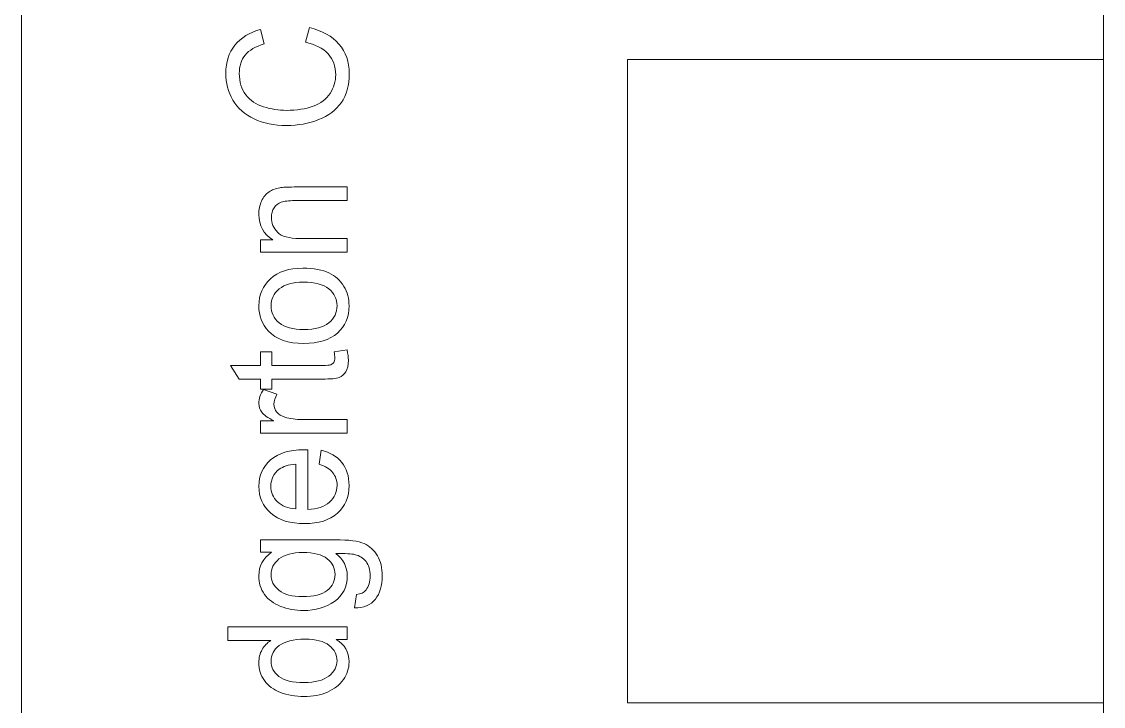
# Model space of a CAD drawing. Header units: inches. Extents: x -1.2 to 1.2, y -5.6 to 5.6.
# Drawn here: x -1.244 to 0, y -2.008 to -1.22 of the extents above; entities that cross this region are included whole.
import ezdxf

# ---------------------------------------------------------------- set-up
doc = ezdxf.new("R2010")
doc.units = ezdxf.units.IN
doc.header["$MEASUREMENT"] = 0
doc.layers.add('Layer 1', color=7, linetype='Continuous')

msp = doc.modelspace()

# ---------------------------------------------------------------- linework, layer by layer
at = {"layer": 'Layer 1', "lineweight": 9}
for points in [[(-1.2441, 4.5866), (-1.2441, 4.5866), (-1.2441, -5.5984), (-1.2441, -5.5984)], [(0, 4.5866), (0, 4.5866), (0, -5.5984), (0, -5.5984)], [(-0.5472, -2.0039), (-0.5472, -2.0039), (-0.5472, -1.2638), (-0.5472, -1.2638)], [(-0.5472, -1.2638), (-0.5472, -1.2638), (0, -1.2638), (0, -1.2638)], [(0, -2.0039), (0, -2.0039), (-0.5472, -2.0039), (-0.5472, -2.0039)]]:
    msp.add_open_spline(points, degree=3, dxfattribs=at)
at = {"layer": 'Layer 1', "color": 1, "lineweight": 9}
for points, knots in [([(-0.9178, -1.244), (-0.9178, -1.244), (-0.9132, -1.2271), (-0.9132, -1.2271), (-0.9132, -1.2271), (-0.8983, -1.2306), (-0.8869, -1.237), (-0.8791, -1.2462), (-0.8791, -1.2462), (-0.8713, -1.2554), (-0.8673, -1.2666), (-0.8673, -1.2799), (-0.8673, -1.2799), (-0.8673, -1.2936), (-0.8703, -1.3048), (-0.8764, -1.3134), (-0.8764, -1.3134), (-0.8824, -1.322), (-0.8911, -1.3285), (-0.9025, -1.333), (-0.9025, -1.333), (-0.914, -1.3375), (-0.9262, -1.3397), (-0.9394, -1.3397), (-0.9394, -1.3397), (-0.9537, -1.3397), (-0.9661, -1.3372), (-0.9768, -1.3321), (-0.9768, -1.3321), (-0.9874, -1.3271), (-0.9955, -1.3198), (-1.0011, -1.3105), (-1.0011, -1.3105), (-1.0066, -1.3011), (-1.0093, -1.2908), (-1.0093, -1.2796), (-1.0093, -1.2796), (-1.0093, -1.2668), (-1.0059, -1.2561), (-0.9988, -1.2474), (-0.9988, -1.2474), (-0.9918, -1.2387), (-0.982, -1.2327), (-0.9694, -1.2292), (-0.9694, -1.2292), (-0.9694, -1.2292), (-0.9651, -1.2458), (-0.9651, -1.2458), (-0.9651, -1.2458), (-0.9751, -1.2488), (-0.9824, -1.2531), (-0.9869, -1.2587), (-0.9869, -1.2587), (-0.9915, -1.2643), (-0.9938, -1.2714), (-0.9938, -1.2799), (-0.9938, -1.2799), (-0.9938, -1.2897), (-0.9913, -1.2979), (-0.9862, -1.3044), (-0.9862, -1.3044), (-0.9812, -1.311), (-0.9744, -1.3156), (-0.9658, -1.3183), (-0.9658, -1.3183), (-0.9573, -1.3209), (-0.9485, -1.3223), (-0.9395, -1.3223), (-0.9395, -1.3223), (-0.9278, -1.3223), (-0.9176, -1.3207), (-0.9089, -1.3176), (-0.9089, -1.3176), (-0.9001, -1.3144), (-0.8937, -1.3095), (-0.8893, -1.3028), (-0.8893, -1.3028), (-0.885, -1.2962), (-0.8829, -1.289), (-0.8829, -1.2813), (-0.8829, -1.2813), (-0.8829, -1.2718), (-0.8858, -1.2639), (-0.8917, -1.2573), (-0.8917, -1.2573), (-0.8976, -1.2508), (-0.9063, -1.2464), (-0.9178, -1.244)], [0, 0, 0, 0, 0.043478, 0.043478, 0.043478, 0.043478, 0.086957, 0.086957, 0.086957, 0.086957, 0.130435, 0.130435, 0.130435, 0.130435, 0.173913, 0.173913, 0.173913, 0.173913, 0.217391, 0.217391, 0.217391, 0.217391, 0.26087, 0.26087, 0.26087, 0.26087, 0.304348, 0.304348, 0.304348, 0.304348, 0.347826, 0.347826, 0.347826, 0.347826, 0.391304, 0.391304, 0.391304, 0.391304, 0.434783, 0.434783, 0.434783, 0.434783, 0.478261, 0.478261, 0.478261, 0.478261, 0.521739, 0.521739, 0.521739, 0.521739, 0.565217, 0.565217, 0.565217, 0.565217, 0.608696, 0.608696, 0.608696, 0.608696, 0.652174, 0.652174, 0.652174, 0.652174, 0.695652, 0.695652, 0.695652, 0.695652, 0.73913, 0.73913, 0.73913, 0.73913, 0.782609, 0.782609, 0.782609, 0.782609, 0.826087, 0.826087, 0.826087, 0.826087, 0.869565, 0.869565, 0.869565, 0.869565, 0.913043, 0.913043, 0.913043, 0.913043, 1, 1, 1, 1]), ([(-0.9178, -1.244), (-0.9178, -1.244), (-0.9132, -1.2271), (-0.9132, -1.2271), (-0.9132, -1.2271), (-0.8983, -1.2306), (-0.8869, -1.237), (-0.8791, -1.2462), (-0.8791, -1.2462), (-0.8713, -1.2554), (-0.8673, -1.2666), (-0.8673, -1.2799), (-0.8673, -1.2799), (-0.8673, -1.2936), (-0.8703, -1.3048), (-0.8764, -1.3134), (-0.8764, -1.3134), (-0.8824, -1.322), (-0.8911, -1.3285), (-0.9025, -1.333), (-0.9025, -1.333), (-0.914, -1.3375), (-0.9262, -1.3397), (-0.9394, -1.3397), (-0.9394, -1.3397), (-0.9537, -1.3397), (-0.9661, -1.3372), (-0.9768, -1.3321), (-0.9768, -1.3321), (-0.9874, -1.3271), (-0.9955, -1.3198), (-1.0011, -1.3105), (-1.0011, -1.3105), (-1.0066, -1.3011), (-1.0093, -1.2908), (-1.0093, -1.2796), (-1.0093, -1.2796), (-1.0093, -1.2668), (-1.0059, -1.2561), (-0.9988, -1.2474), (-0.9988, -1.2474), (-0.9918, -1.2387), (-0.982, -1.2327), (-0.9694, -1.2292), (-0.9694, -1.2292), (-0.9694, -1.2292), (-0.9651, -1.2458), (-0.9651, -1.2458), (-0.9651, -1.2458), (-0.9751, -1.2488), (-0.9824, -1.2531), (-0.9869, -1.2587), (-0.9869, -1.2587), (-0.9915, -1.2643), (-0.9938, -1.2714), (-0.9938, -1.2799), (-0.9938, -1.2799), (-0.9938, -1.2897), (-0.9913, -1.2979), (-0.9862, -1.3044), (-0.9862, -1.3044), (-0.9812, -1.311), (-0.9744, -1.3156), (-0.9658, -1.3183), (-0.9658, -1.3183), (-0.9573, -1.3209), (-0.9485, -1.3223), (-0.9395, -1.3223), (-0.9395, -1.3223), (-0.9278, -1.3223), (-0.9176, -1.3207), (-0.9089, -1.3176), (-0.9089, -1.3176), (-0.9001, -1.3144), (-0.8937, -1.3095), (-0.8893, -1.3028), (-0.8893, -1.3028), (-0.885, -1.2962), (-0.8829, -1.289), (-0.8829, -1.2813), (-0.8829, -1.2813), (-0.8829, -1.2718), (-0.8858, -1.2639), (-0.8917, -1.2573), (-0.8917, -1.2573), (-0.8976, -1.2508), (-0.9063, -1.2464), (-0.9178, -1.244)], [0, 0, 0, 0, 0.043478, 0.043478, 0.043478, 0.043478, 0.086957, 0.086957, 0.086957, 0.086957, 0.130435, 0.130435, 0.130435, 0.130435, 0.173913, 0.173913, 0.173913, 0.173913, 0.217391, 0.217391, 0.217391, 0.217391, 0.26087, 0.26087, 0.26087, 0.26087, 0.304348, 0.304348, 0.304348, 0.304348, 0.347826, 0.347826, 0.347826, 0.347826, 0.391304, 0.391304, 0.391304, 0.391304, 0.434783, 0.434783, 0.434783, 0.434783, 0.478261, 0.478261, 0.478261, 0.478261, 0.521739, 0.521739, 0.521739, 0.521739, 0.565217, 0.565217, 0.565217, 0.565217, 0.608696, 0.608696, 0.608696, 0.608696, 0.652174, 0.652174, 0.652174, 0.652174, 0.695652, 0.695652, 0.695652, 0.695652, 0.73913, 0.73913, 0.73913, 0.73913, 0.782609, 0.782609, 0.782609, 0.782609, 0.826087, 0.826087, 0.826087, 0.826087, 0.869565, 0.869565, 0.869565, 0.869565, 0.913043, 0.913043, 0.913043, 0.913043, 1, 1, 1, 1]), ([(-0.8696, -1.4855), (-0.8696, -1.4855), (-0.9692, -1.4855), (-0.9692, -1.4855), (-0.9692, -1.4855), (-0.9692, -1.4855), (-0.9692, -1.4714), (-0.9692, -1.4714), (-0.9692, -1.4714), (-0.9692, -1.4714), (-0.9551, -1.4714), (-0.9551, -1.4714), (-0.9551, -1.4714), (-0.9659, -1.4647), (-0.9713, -1.4549), (-0.9713, -1.4421), (-0.9713, -1.4421), (-0.9713, -1.4365), (-0.9703, -1.4314), (-0.9681, -1.4267), (-0.9681, -1.4267), (-0.966, -1.422), (-0.9631, -1.4185), (-0.9596, -1.4162), (-0.9596, -1.4162), (-0.9561, -1.4139), (-0.952, -1.4123), (-0.9472, -1.4114), (-0.9472, -1.4114), (-0.9441, -1.4108), (-0.9386, -1.4105), (-0.9308, -1.4105), (-0.9308, -1.4105), (-0.9308, -1.4105), (-0.8696, -1.4105), (-0.8696, -1.4105), (-0.8696, -1.4105), (-0.8696, -1.4105), (-0.8696, -1.4262), (-0.8696, -1.4262), (-0.8696, -1.4262), (-0.8696, -1.4262), (-0.9301, -1.4262), (-0.9301, -1.4262), (-0.9301, -1.4262), (-0.937, -1.4262), (-0.9422, -1.4268), (-0.9456, -1.428), (-0.9456, -1.428), (-0.949, -1.4292), (-0.9517, -1.4314), (-0.9537, -1.4345), (-0.9537, -1.4345), (-0.9557, -1.4376), (-0.9568, -1.4412), (-0.9568, -1.4454), (-0.9568, -1.4454), (-0.9568, -1.452), (-0.9545, -1.4577), (-0.9499, -1.4626), (-0.9499, -1.4626), (-0.9454, -1.4674), (-0.9367, -1.4698), (-0.924, -1.4698), (-0.924, -1.4698), (-0.924, -1.4698), (-0.8696, -1.4698), (-0.8696, -1.4698), (-0.8696, -1.4698), (-0.8696, -1.4698), (-0.8696, -1.4855), (-0.8696, -1.4855)], [0, 0, 0, 0, 0.052632, 0.052632, 0.052632, 0.052632, 0.105263, 0.105263, 0.105263, 0.105263, 0.157895, 0.157895, 0.157895, 0.157895, 0.210526, 0.210526, 0.210526, 0.210526, 0.263158, 0.263158, 0.263158, 0.263158, 0.315789, 0.315789, 0.315789, 0.315789, 0.368421, 0.368421, 0.368421, 0.368421, 0.421053, 0.421053, 0.421053, 0.421053, 0.473684, 0.473684, 0.473684, 0.473684, 0.526316, 0.526316, 0.526316, 0.526316, 0.578947, 0.578947, 0.578947, 0.578947, 0.631579, 0.631579, 0.631579, 0.631579, 0.684211, 0.684211, 0.684211, 0.684211, 0.736842, 0.736842, 0.736842, 0.736842, 0.789474, 0.789474, 0.789474, 0.789474, 0.842105, 0.842105, 0.842105, 0.842105, 0.894737, 0.894737, 0.894737, 0.894737, 1, 1, 1, 1]), ([(-0.8696, -1.4855), (-0.8696, -1.4855), (-0.9692, -1.4855), (-0.9692, -1.4855), (-0.9692, -1.4855), (-0.9692, -1.4855), (-0.9692, -1.4714), (-0.9692, -1.4714), (-0.9692, -1.4714), (-0.9692, -1.4714), (-0.9551, -1.4714), (-0.9551, -1.4714), (-0.9551, -1.4714), (-0.9659, -1.4647), (-0.9713, -1.4549), (-0.9713, -1.4421), (-0.9713, -1.4421), (-0.9713, -1.4365), (-0.9703, -1.4314), (-0.9681, -1.4267), (-0.9681, -1.4267), (-0.966, -1.422), (-0.9631, -1.4185), (-0.9596, -1.4162), (-0.9596, -1.4162), (-0.9561, -1.4139), (-0.952, -1.4123), (-0.9472, -1.4114), (-0.9472, -1.4114), (-0.9441, -1.4108), (-0.9386, -1.4105), (-0.9308, -1.4105), (-0.9308, -1.4105), (-0.9308, -1.4105), (-0.8696, -1.4105), (-0.8696, -1.4105), (-0.8696, -1.4105), (-0.8696, -1.4105), (-0.8696, -1.4262), (-0.8696, -1.4262), (-0.8696, -1.4262), (-0.8696, -1.4262), (-0.9301, -1.4262), (-0.9301, -1.4262), (-0.9301, -1.4262), (-0.937, -1.4262), (-0.9422, -1.4268), (-0.9456, -1.428), (-0.9456, -1.428), (-0.949, -1.4292), (-0.9517, -1.4314), (-0.9537, -1.4345), (-0.9537, -1.4345), (-0.9557, -1.4376), (-0.9568, -1.4412), (-0.9568, -1.4454), (-0.9568, -1.4454), (-0.9568, -1.452), (-0.9545, -1.4577), (-0.9499, -1.4626), (-0.9499, -1.4626), (-0.9454, -1.4674), (-0.9367, -1.4698), (-0.924, -1.4698), (-0.924, -1.4698), (-0.924, -1.4698), (-0.8696, -1.4698), (-0.8696, -1.4698), (-0.8696, -1.4698), (-0.8696, -1.4698), (-0.8696, -1.4855), (-0.8696, -1.4855)], [0, 0, 0, 0, 0.052632, 0.052632, 0.052632, 0.052632, 0.105263, 0.105263, 0.105263, 0.105263, 0.157895, 0.157895, 0.157895, 0.157895, 0.210526, 0.210526, 0.210526, 0.210526, 0.263158, 0.263158, 0.263158, 0.263158, 0.315789, 0.315789, 0.315789, 0.315789, 0.368421, 0.368421, 0.368421, 0.368421, 0.421053, 0.421053, 0.421053, 0.421053, 0.473684, 0.473684, 0.473684, 0.473684, 0.526316, 0.526316, 0.526316, 0.526316, 0.578947, 0.578947, 0.578947, 0.578947, 0.631579, 0.631579, 0.631579, 0.631579, 0.684211, 0.684211, 0.684211, 0.684211, 0.736842, 0.736842, 0.736842, 0.736842, 0.789474, 0.789474, 0.789474, 0.789474, 0.842105, 0.842105, 0.842105, 0.842105, 0.894737, 0.894737, 0.894737, 0.894737, 1, 1, 1, 1]), ([(-0.9194, -1.5905), (-0.9378, -1.5905), (-0.9514, -1.5858), (-0.9603, -1.5762), (-0.9603, -1.5762), (-0.9677, -1.5683), (-0.9713, -1.5586), (-0.9713, -1.5472), (-0.9713, -1.5472), (-0.9713, -1.5345), (-0.9669, -1.5241), (-0.9579, -1.516), (-0.9579, -1.516), (-0.949, -1.5079), (-0.9366, -1.5039), (-0.9208, -1.5039), (-0.9208, -1.5039), (-0.9081, -1.5039), (-0.898, -1.5057), (-0.8907, -1.5093), (-0.8907, -1.5093), (-0.8834, -1.5128), (-0.8777, -1.518), (-0.8736, -1.5249), (-0.8736, -1.5249), (-0.8695, -1.5316), (-0.8675, -1.5391), (-0.8675, -1.5472), (-0.8675, -1.5472), (-0.8675, -1.5601), (-0.872, -1.5706), (-0.8809, -1.5785), (-0.8809, -1.5785), (-0.8898, -1.5865), (-0.9027, -1.5905), (-0.9194, -1.5905)], [0, 0, 0, 0, 0.1, 0.1, 0.1, 0.1, 0.2, 0.2, 0.2, 0.2, 0.3, 0.3, 0.3, 0.3, 0.4, 0.4, 0.4, 0.4, 0.5, 0.5, 0.5, 0.5, 0.6, 0.6, 0.6, 0.6, 0.7, 0.7, 0.7, 0.7, 0.8, 0.8, 0.8, 0.8, 1, 1, 1, 1]), ([(-0.9194, -1.5905), (-0.9378, -1.5905), (-0.9514, -1.5858), (-0.9603, -1.5762), (-0.9603, -1.5762), (-0.9677, -1.5683), (-0.9713, -1.5586), (-0.9713, -1.5472), (-0.9713, -1.5472), (-0.9713, -1.5345), (-0.9669, -1.5241), (-0.9579, -1.516), (-0.9579, -1.516), (-0.949, -1.5079), (-0.9366, -1.5039), (-0.9208, -1.5039), (-0.9208, -1.5039), (-0.9081, -1.5039), (-0.898, -1.5057), (-0.8907, -1.5093), (-0.8907, -1.5093), (-0.8834, -1.5128), (-0.8777, -1.518), (-0.8736, -1.5249), (-0.8736, -1.5249), (-0.8695, -1.5316), (-0.8675, -1.5391), (-0.8675, -1.5472), (-0.8675, -1.5472), (-0.8675, -1.5601), (-0.872, -1.5706), (-0.8809, -1.5785), (-0.8809, -1.5785), (-0.8898, -1.5865), (-0.9027, -1.5905), (-0.9194, -1.5905)], [0, 0, 0, 0, 0.1, 0.1, 0.1, 0.1, 0.2, 0.2, 0.2, 0.2, 0.3, 0.3, 0.3, 0.3, 0.4, 0.4, 0.4, 0.4, 0.5, 0.5, 0.5, 0.5, 0.6, 0.6, 0.6, 0.6, 0.7, 0.7, 0.7, 0.7, 0.8, 0.8, 0.8, 0.8, 1, 1, 1, 1]), ([(-0.9194, -1.5745), (-0.9067, -1.5745), (-0.8971, -1.5719), (-0.8908, -1.5667), (-0.8908, -1.5667), (-0.8845, -1.5615), (-0.8813, -1.555), (-0.8813, -1.5472), (-0.8813, -1.5472), (-0.8813, -1.5394), (-0.8845, -1.5329), (-0.8909, -1.5277), (-0.8909, -1.5277), (-0.8972, -1.5225), (-0.9069, -1.5199), (-0.9199, -1.5199), (-0.9199, -1.5199), (-0.9322, -1.5199), (-0.9415, -1.5226), (-0.9478, -1.5278), (-0.9478, -1.5278), (-0.9542, -1.533), (-0.9573, -1.5394), (-0.9573, -1.5472), (-0.9573, -1.5472), (-0.9573, -1.555), (-0.9542, -1.5615), (-0.9479, -1.5667), (-0.9479, -1.5667), (-0.9416, -1.5719), (-0.9321, -1.5745), (-0.9194, -1.5745)], [0, 0, 0, 0, 0.111111, 0.111111, 0.111111, 0.111111, 0.222222, 0.222222, 0.222222, 0.222222, 0.333333, 0.333333, 0.333333, 0.333333, 0.444444, 0.444444, 0.444444, 0.444444, 0.555556, 0.555556, 0.555556, 0.555556, 0.666667, 0.666667, 0.666667, 0.666667, 0.777778, 0.777778, 0.777778, 0.777778, 1, 1, 1, 1]), ([(-0.9194, -1.5745), (-0.9067, -1.5745), (-0.8971, -1.5719), (-0.8908, -1.5667), (-0.8908, -1.5667), (-0.8845, -1.5615), (-0.8813, -1.555), (-0.8813, -1.5472), (-0.8813, -1.5472), (-0.8813, -1.5394), (-0.8845, -1.5329), (-0.8909, -1.5277), (-0.8909, -1.5277), (-0.8972, -1.5225), (-0.9069, -1.5199), (-0.9199, -1.5199), (-0.9199, -1.5199), (-0.9322, -1.5199), (-0.9415, -1.5226), (-0.9478, -1.5278), (-0.9478, -1.5278), (-0.9542, -1.533), (-0.9573, -1.5394), (-0.9573, -1.5472), (-0.9573, -1.5472), (-0.9573, -1.555), (-0.9542, -1.5615), (-0.9479, -1.5667), (-0.9479, -1.5667), (-0.9416, -1.5719), (-0.9321, -1.5745), (-0.9194, -1.5745)], [0, 0, 0, 0, 0.111111, 0.111111, 0.111111, 0.111111, 0.222222, 0.222222, 0.222222, 0.222222, 0.333333, 0.333333, 0.333333, 0.333333, 0.444444, 0.444444, 0.444444, 0.444444, 0.555556, 0.555556, 0.555556, 0.555556, 0.666667, 0.666667, 0.666667, 0.666667, 0.777778, 0.777778, 0.777778, 0.777778, 1, 1, 1, 1]), ([(-0.8847, -1.6001), (-0.8847, -1.6001), (-0.8698, -1.598), (-0.8698, -1.598), (-0.8698, -1.598), (-0.8688, -1.6024), (-0.8683, -1.6063), (-0.8683, -1.6098), (-0.8683, -1.6098), (-0.8683, -1.6154), (-0.8693, -1.6198), (-0.8712, -1.623), (-0.8712, -1.623), (-0.8731, -1.6261), (-0.8757, -1.6283), (-0.8788, -1.6296), (-0.8788, -1.6296), (-0.882, -1.6309), (-0.8887, -1.6315), (-0.8988, -1.6315), (-0.8988, -1.6315), (-0.8988, -1.6315), (-0.9562, -1.6315), (-0.9562, -1.6315), (-0.9562, -1.6315), (-0.9562, -1.6315), (-0.9562, -1.6431), (-0.9562, -1.6431), (-0.9562, -1.6431), (-0.9562, -1.6431), (-0.9692, -1.6431), (-0.9692, -1.6431), (-0.9692, -1.6431), (-0.9692, -1.6431), (-0.9692, -1.6315), (-0.9692, -1.6315), (-0.9692, -1.6315), (-0.9692, -1.6315), (-0.9939, -1.6315), (-0.9939, -1.6315), (-0.9939, -1.6315), (-0.9939, -1.6315), (-1.004, -1.6158), (-1.004, -1.6158), (-1.004, -1.6158), (-1.004, -1.6158), (-0.9692, -1.6158), (-0.9692, -1.6158), (-0.9692, -1.6158), (-0.9692, -1.6158), (-0.9692, -1.6001), (-0.9692, -1.6001), (-0.9692, -1.6001), (-0.9692, -1.6001), (-0.9562, -1.6001), (-0.9562, -1.6001), (-0.9562, -1.6001), (-0.9562, -1.6001), (-0.9562, -1.6158), (-0.9562, -1.6158), (-0.9562, -1.6158), (-0.9562, -1.6158), (-0.8978, -1.6158), (-0.8978, -1.6158), (-0.8978, -1.6158), (-0.893, -1.6158), (-0.8899, -1.6155), (-0.8885, -1.615), (-0.8885, -1.615), (-0.8872, -1.6144), (-0.8861, -1.6135), (-0.8852, -1.6123), (-0.8852, -1.6123), (-0.8844, -1.611), (-0.884, -1.6093), (-0.884, -1.6069), (-0.884, -1.6069), (-0.884, -1.6052), (-0.8843, -1.6029), (-0.8847, -1.6001)], [0, 0, 0, 0, 0.047619, 0.047619, 0.047619, 0.047619, 0.095238, 0.095238, 0.095238, 0.095238, 0.142857, 0.142857, 0.142857, 0.142857, 0.190476, 0.190476, 0.190476, 0.190476, 0.238095, 0.238095, 0.238095, 0.238095, 0.285714, 0.285714, 0.285714, 0.285714, 0.333333, 0.333333, 0.333333, 0.333333, 0.380952, 0.380952, 0.380952, 0.380952, 0.428571, 0.428571, 0.428571, 0.428571, 0.47619, 0.47619, 0.47619, 0.47619, 0.52381, 0.52381, 0.52381, 0.52381, 0.571429, 0.571429, 0.571429, 0.571429, 0.619048, 0.619048, 0.619048, 0.619048, 0.666667, 0.666667, 0.666667, 0.666667, 0.714286, 0.714286, 0.714286, 0.714286, 0.761905, 0.761905, 0.761905, 0.761905, 0.809524, 0.809524, 0.809524, 0.809524, 0.857143, 0.857143, 0.857143, 0.857143, 0.904762, 0.904762, 0.904762, 0.904762, 1, 1, 1, 1]), ([(-0.8847, -1.6001), (-0.8847, -1.6001), (-0.8698, -1.598), (-0.8698, -1.598), (-0.8698, -1.598), (-0.8688, -1.6024), (-0.8683, -1.6063), (-0.8683, -1.6098), (-0.8683, -1.6098), (-0.8683, -1.6154), (-0.8693, -1.6198), (-0.8712, -1.623), (-0.8712, -1.623), (-0.8731, -1.6261), (-0.8757, -1.6283), (-0.8788, -1.6296), (-0.8788, -1.6296), (-0.882, -1.6309), (-0.8887, -1.6315), (-0.8988, -1.6315), (-0.8988, -1.6315), (-0.8988, -1.6315), (-0.9562, -1.6315), (-0.9562, -1.6315), (-0.9562, -1.6315), (-0.9562, -1.6315), (-0.9562, -1.6431), (-0.9562, -1.6431), (-0.9562, -1.6431), (-0.9562, -1.6431), (-0.9692, -1.6431), (-0.9692, -1.6431), (-0.9692, -1.6431), (-0.9692, -1.6431), (-0.9692, -1.6315), (-0.9692, -1.6315), (-0.9692, -1.6315), (-0.9692, -1.6315), (-0.9939, -1.6315), (-0.9939, -1.6315), (-0.9939, -1.6315), (-0.9939, -1.6315), (-1.004, -1.6158), (-1.004, -1.6158), (-1.004, -1.6158), (-1.004, -1.6158), (-0.9692, -1.6158), (-0.9692, -1.6158), (-0.9692, -1.6158), (-0.9692, -1.6158), (-0.9692, -1.6001), (-0.9692, -1.6001), (-0.9692, -1.6001), (-0.9692, -1.6001), (-0.9562, -1.6001), (-0.9562, -1.6001), (-0.9562, -1.6001), (-0.9562, -1.6001), (-0.9562, -1.6158), (-0.9562, -1.6158), (-0.9562, -1.6158), (-0.9562, -1.6158), (-0.8978, -1.6158), (-0.8978, -1.6158), (-0.8978, -1.6158), (-0.893, -1.6158), (-0.8899, -1.6155), (-0.8885, -1.615), (-0.8885, -1.615), (-0.8872, -1.6144), (-0.8861, -1.6135), (-0.8852, -1.6123), (-0.8852, -1.6123), (-0.8844, -1.611), (-0.884, -1.6093), (-0.884, -1.6069), (-0.884, -1.6069), (-0.884, -1.6052), (-0.8843, -1.6029), (-0.8847, -1.6001)], [0, 0, 0, 0, 0.047619, 0.047619, 0.047619, 0.047619, 0.095238, 0.095238, 0.095238, 0.095238, 0.142857, 0.142857, 0.142857, 0.142857, 0.190476, 0.190476, 0.190476, 0.190476, 0.238095, 0.238095, 0.238095, 0.238095, 0.285714, 0.285714, 0.285714, 0.285714, 0.333333, 0.333333, 0.333333, 0.333333, 0.380952, 0.380952, 0.380952, 0.380952, 0.428571, 0.428571, 0.428571, 0.428571, 0.47619, 0.47619, 0.47619, 0.47619, 0.52381, 0.52381, 0.52381, 0.52381, 0.571429, 0.571429, 0.571429, 0.571429, 0.619048, 0.619048, 0.619048, 0.619048, 0.666667, 0.666667, 0.666667, 0.666667, 0.714286, 0.714286, 0.714286, 0.714286, 0.761905, 0.761905, 0.761905, 0.761905, 0.809524, 0.809524, 0.809524, 0.809524, 0.857143, 0.857143, 0.857143, 0.857143, 0.904762, 0.904762, 0.904762, 0.904762, 1, 1, 1, 1]), ([(-0.8696, -1.6937), (-0.8696, -1.6937), (-0.9692, -1.6937), (-0.9692, -1.6937), (-0.9692, -1.6937), (-0.9692, -1.6937), (-0.9692, -1.6796), (-0.9692, -1.6796), (-0.9692, -1.6796), (-0.9692, -1.6796), (-0.954, -1.6796), (-0.954, -1.6796), (-0.954, -1.6796), (-0.961, -1.676), (-0.9657, -1.6727), (-0.9679, -1.6696), (-0.9679, -1.6696), (-0.9702, -1.6666), (-0.9713, -1.6632), (-0.9713, -1.6595), (-0.9713, -1.6595), (-0.9713, -1.6543), (-0.9696, -1.6489), (-0.966, -1.6434), (-0.966, -1.6434), (-0.966, -1.6434), (-0.9504, -1.649), (-0.9504, -1.649), (-0.9504, -1.649), (-0.9527, -1.6528), (-0.9539, -1.6566), (-0.9539, -1.6604), (-0.9539, -1.6604), (-0.9539, -1.6638), (-0.9528, -1.6669), (-0.9506, -1.6696), (-0.9506, -1.6696), (-0.9483, -1.6723), (-0.9453, -1.6742), (-0.9413, -1.6754), (-0.9413, -1.6754), (-0.9354, -1.6771), (-0.9288, -1.678), (-0.9217, -1.678), (-0.9217, -1.678), (-0.9217, -1.678), (-0.8696, -1.678), (-0.8696, -1.678), (-0.8696, -1.678), (-0.8696, -1.678), (-0.8696, -1.6937), (-0.8696, -1.6937)], [0, 0, 0, 0, 0.071429, 0.071429, 0.071429, 0.071429, 0.142857, 0.142857, 0.142857, 0.142857, 0.214286, 0.214286, 0.214286, 0.214286, 0.285714, 0.285714, 0.285714, 0.285714, 0.357143, 0.357143, 0.357143, 0.357143, 0.428571, 0.428571, 0.428571, 0.428571, 0.5, 0.5, 0.5, 0.5, 0.571429, 0.571429, 0.571429, 0.571429, 0.642857, 0.642857, 0.642857, 0.642857, 0.714286, 0.714286, 0.714286, 0.714286, 0.785714, 0.785714, 0.785714, 0.785714, 0.857143, 0.857143, 0.857143, 0.857143, 1, 1, 1, 1]), ([(-0.8696, -1.6937), (-0.8696, -1.6937), (-0.9692, -1.6937), (-0.9692, -1.6937), (-0.9692, -1.6937), (-0.9692, -1.6937), (-0.9692, -1.6796), (-0.9692, -1.6796), (-0.9692, -1.6796), (-0.9692, -1.6796), (-0.954, -1.6796), (-0.954, -1.6796), (-0.954, -1.6796), (-0.961, -1.676), (-0.9657, -1.6727), (-0.9679, -1.6696), (-0.9679, -1.6696), (-0.9702, -1.6666), (-0.9713, -1.6632), (-0.9713, -1.6595), (-0.9713, -1.6595), (-0.9713, -1.6543), (-0.9696, -1.6489), (-0.966, -1.6434), (-0.966, -1.6434), (-0.966, -1.6434), (-0.9504, -1.649), (-0.9504, -1.649), (-0.9504, -1.649), (-0.9527, -1.6528), (-0.9539, -1.6566), (-0.9539, -1.6604), (-0.9539, -1.6604), (-0.9539, -1.6638), (-0.9528, -1.6669), (-0.9506, -1.6696), (-0.9506, -1.6696), (-0.9483, -1.6723), (-0.9453, -1.6742), (-0.9413, -1.6754), (-0.9413, -1.6754), (-0.9354, -1.6771), (-0.9288, -1.678), (-0.9217, -1.678), (-0.9217, -1.678), (-0.9217, -1.678), (-0.8696, -1.678), (-0.8696, -1.678), (-0.8696, -1.678), (-0.8696, -1.678), (-0.8696, -1.6937), (-0.8696, -1.6937)], [0, 0, 0, 0, 0.071429, 0.071429, 0.071429, 0.071429, 0.142857, 0.142857, 0.142857, 0.142857, 0.214286, 0.214286, 0.214286, 0.214286, 0.285714, 0.285714, 0.285714, 0.285714, 0.357143, 0.357143, 0.357143, 0.357143, 0.428571, 0.428571, 0.428571, 0.428571, 0.5, 0.5, 0.5, 0.5, 0.571429, 0.571429, 0.571429, 0.571429, 0.642857, 0.642857, 0.642857, 0.642857, 0.714286, 0.714286, 0.714286, 0.714286, 0.785714, 0.785714, 0.785714, 0.785714, 0.857143, 0.857143, 0.857143, 0.857143, 1, 1, 1, 1]), ([(-0.9019, -1.7295), (-0.9019, -1.7295), (-0.8996, -1.7133), (-0.8996, -1.7133), (-0.8996, -1.7133), (-0.8894, -1.7158), (-0.8815, -1.7206), (-0.8759, -1.7274), (-0.8759, -1.7274), (-0.8703, -1.7343), (-0.8675, -1.7431), (-0.8675, -1.7539), (-0.8675, -1.7539), (-0.8675, -1.7673), (-0.872, -1.778), (-0.881, -1.7859), (-0.881, -1.7859), (-0.8899, -1.7938), (-0.9024, -1.7978), (-0.9186, -1.7978), (-0.9186, -1.7978), (-0.9353, -1.7978), (-0.9483, -1.7938), (-0.9575, -1.7858), (-0.9575, -1.7858), (-0.9667, -1.7778), (-0.9713, -1.7675), (-0.9713, -1.7547), (-0.9713, -1.7547), (-0.9713, -1.7424), (-0.9668, -1.7323), (-0.9578, -1.7245), (-0.9578, -1.7245), (-0.9487, -1.7167), (-0.936, -1.7128), (-0.9196, -1.7128), (-0.9196, -1.7128), (-0.9186, -1.7128), (-0.9171, -1.7128), (-0.9151, -1.7129), (-0.9151, -1.7129), (-0.9151, -1.7129), (-0.9151, -1.7817), (-0.9151, -1.7817), (-0.9151, -1.7817), (-0.9042, -1.7811), (-0.8958, -1.7783), (-0.89, -1.7731), (-0.89, -1.7731), (-0.8843, -1.768), (-0.8813, -1.7615), (-0.8813, -1.7539), (-0.8813, -1.7539), (-0.8813, -1.7481), (-0.883, -1.7432), (-0.8862, -1.7392), (-0.8862, -1.7392), (-0.8895, -1.7351), (-0.8947, -1.7319), (-0.9019, -1.7295)], [0, 0, 0, 0, 0.0625, 0.0625, 0.0625, 0.0625, 0.125, 0.125, 0.125, 0.125, 0.1875, 0.1875, 0.1875, 0.1875, 0.25, 0.25, 0.25, 0.25, 0.3125, 0.3125, 0.3125, 0.3125, 0.375, 0.375, 0.375, 0.375, 0.4375, 0.4375, 0.4375, 0.4375, 0.5, 0.5, 0.5, 0.5, 0.5625, 0.5625, 0.5625, 0.5625, 0.625, 0.625, 0.625, 0.625, 0.6875, 0.6875, 0.6875, 0.6875, 0.75, 0.75, 0.75, 0.75, 0.8125, 0.8125, 0.8125, 0.8125, 0.875, 0.875, 0.875, 0.875, 1, 1, 1, 1]), ([(-0.9019, -1.7295), (-0.9019, -1.7295), (-0.8996, -1.7133), (-0.8996, -1.7133), (-0.8996, -1.7133), (-0.8894, -1.7158), (-0.8815, -1.7206), (-0.8759, -1.7274), (-0.8759, -1.7274), (-0.8703, -1.7343), (-0.8675, -1.7431), (-0.8675, -1.7539), (-0.8675, -1.7539), (-0.8675, -1.7673), (-0.872, -1.778), (-0.881, -1.7859), (-0.881, -1.7859), (-0.8899, -1.7938), (-0.9024, -1.7978), (-0.9186, -1.7978), (-0.9186, -1.7978), (-0.9353, -1.7978), (-0.9483, -1.7938), (-0.9575, -1.7858), (-0.9575, -1.7858), (-0.9667, -1.7778), (-0.9713, -1.7675), (-0.9713, -1.7547), (-0.9713, -1.7547), (-0.9713, -1.7424), (-0.9668, -1.7323), (-0.9578, -1.7245), (-0.9578, -1.7245), (-0.9487, -1.7167), (-0.936, -1.7128), (-0.9196, -1.7128), (-0.9196, -1.7128), (-0.9186, -1.7128), (-0.9171, -1.7128), (-0.9151, -1.7129), (-0.9151, -1.7129), (-0.9151, -1.7129), (-0.9151, -1.7817), (-0.9151, -1.7817), (-0.9151, -1.7817), (-0.9042, -1.7811), (-0.8958, -1.7783), (-0.89, -1.7731), (-0.89, -1.7731), (-0.8843, -1.768), (-0.8813, -1.7615), (-0.8813, -1.7539), (-0.8813, -1.7539), (-0.8813, -1.7481), (-0.883, -1.7432), (-0.8862, -1.7392), (-0.8862, -1.7392), (-0.8895, -1.7351), (-0.8947, -1.7319), (-0.9019, -1.7295)], [0, 0, 0, 0, 0.0625, 0.0625, 0.0625, 0.0625, 0.125, 0.125, 0.125, 0.125, 0.1875, 0.1875, 0.1875, 0.1875, 0.25, 0.25, 0.25, 0.25, 0.3125, 0.3125, 0.3125, 0.3125, 0.375, 0.375, 0.375, 0.375, 0.4375, 0.4375, 0.4375, 0.4375, 0.5, 0.5, 0.5, 0.5, 0.5625, 0.5625, 0.5625, 0.5625, 0.625, 0.625, 0.625, 0.625, 0.6875, 0.6875, 0.6875, 0.6875, 0.75, 0.75, 0.75, 0.75, 0.8125, 0.8125, 0.8125, 0.8125, 0.875, 0.875, 0.875, 0.875, 1, 1, 1, 1]), ([(-0.9289, -1.7809), (-0.9289, -1.7809), (-0.9289, -1.7293), (-0.9289, -1.7293), (-0.9289, -1.7293), (-0.9373, -1.73), (-0.9436, -1.732), (-0.9478, -1.7353), (-0.9478, -1.7353), (-0.9543, -1.7402), (-0.9575, -1.7467), (-0.9575, -1.7546), (-0.9575, -1.7546), (-0.9575, -1.7618), (-0.9549, -1.7678), (-0.9498, -1.7727), (-0.9498, -1.7727), (-0.9446, -1.7776), (-0.9376, -1.7803), (-0.9289, -1.7809)], [0, 0, 0, 0, 0.166667, 0.166667, 0.166667, 0.166667, 0.333333, 0.333333, 0.333333, 0.333333, 0.5, 0.5, 0.5, 0.5, 0.666667, 0.666667, 0.666667, 0.666667, 1, 1, 1, 1]), ([(-0.9289, -1.7809), (-0.9289, -1.7809), (-0.9289, -1.7293), (-0.9289, -1.7293), (-0.9289, -1.7293), (-0.9373, -1.73), (-0.9436, -1.732), (-0.9478, -1.7353), (-0.9478, -1.7353), (-0.9543, -1.7402), (-0.9575, -1.7467), (-0.9575, -1.7546), (-0.9575, -1.7546), (-0.9575, -1.7618), (-0.9549, -1.7678), (-0.9498, -1.7727), (-0.9498, -1.7727), (-0.9446, -1.7776), (-0.9376, -1.7803), (-0.9289, -1.7809)], [0, 0, 0, 0, 0.166667, 0.166667, 0.166667, 0.166667, 0.333333, 0.333333, 0.333333, 0.333333, 0.5, 0.5, 0.5, 0.5, 0.666667, 0.666667, 0.666667, 0.666667, 1, 1, 1, 1]), ([(-0.8614, -1.8946), (-0.8614, -1.8946), (-0.8591, -1.8795), (-0.8591, -1.8795), (-0.8591, -1.8795), (-0.854, -1.8788), (-0.8503, -1.8771), (-0.848, -1.8741), (-0.848, -1.8741), (-0.8449, -1.8703), (-0.8433, -1.8649), (-0.8433, -1.8582), (-0.8433, -1.8582), (-0.8433, -1.851), (-0.8449, -1.8453), (-0.848, -1.8414), (-0.848, -1.8414), (-0.8511, -1.8374), (-0.8555, -1.8348), (-0.8611, -1.8334), (-0.8611, -1.8334), (-0.8645, -1.8326), (-0.8717, -1.8322), (-0.8827, -1.8322), (-0.8827, -1.8322), (-0.874, -1.8391), (-0.8696, -1.8476), (-0.8696, -1.8578), (-0.8696, -1.8578), (-0.8696, -1.8706), (-0.8746, -1.8804), (-0.8844, -1.8874), (-0.8844, -1.8874), (-0.8943, -1.8943), (-0.9061, -1.8978), (-0.9199, -1.8978), (-0.9199, -1.8978), (-0.9294, -1.8978), (-0.9382, -1.8962), (-0.9462, -1.893), (-0.9462, -1.893), (-0.9542, -1.8899), (-0.9604, -1.8852), (-0.9648, -1.8792), (-0.9648, -1.8792), (-0.9692, -1.8731), (-0.9713, -1.866), (-0.9713, -1.8578), (-0.9713, -1.8578), (-0.9713, -1.8469), (-0.9665, -1.8379), (-0.9569, -1.8308), (-0.9569, -1.8308), (-0.9569, -1.8308), (-0.9692, -1.8308), (-0.9692, -1.8308), (-0.9692, -1.8308), (-0.9692, -1.8308), (-0.9692, -1.8164), (-0.9692, -1.8164), (-0.9692, -1.8164), (-0.9692, -1.8164), (-0.8832, -1.8164), (-0.8832, -1.8164), (-0.8832, -1.8164), (-0.8677, -1.8164), (-0.8567, -1.8178), (-0.8503, -1.8208), (-0.8503, -1.8208), (-0.8438, -1.8237), (-0.8387, -1.8283), (-0.835, -1.8347), (-0.835, -1.8347), (-0.8312, -1.841), (-0.8293, -1.8488), (-0.8293, -1.8581), (-0.8293, -1.8581), (-0.8293, -1.8691), (-0.832, -1.878), (-0.8373, -1.8848), (-0.8373, -1.8848), (-0.8426, -1.8916), (-0.8507, -1.8949), (-0.8614, -1.8946)], [0, 0, 0, 0, 0.045455, 0.045455, 0.045455, 0.045455, 0.090909, 0.090909, 0.090909, 0.090909, 0.136364, 0.136364, 0.136364, 0.136364, 0.181818, 0.181818, 0.181818, 0.181818, 0.227273, 0.227273, 0.227273, 0.227273, 0.272727, 0.272727, 0.272727, 0.272727, 0.318182, 0.318182, 0.318182, 0.318182, 0.363636, 0.363636, 0.363636, 0.363636, 0.409091, 0.409091, 0.409091, 0.409091, 0.454545, 0.454545, 0.454545, 0.454545, 0.5, 0.5, 0.5, 0.5, 0.545455, 0.545455, 0.545455, 0.545455, 0.590909, 0.590909, 0.590909, 0.590909, 0.636364, 0.636364, 0.636364, 0.636364, 0.681818, 0.681818, 0.681818, 0.681818, 0.727273, 0.727273, 0.727273, 0.727273, 0.772727, 0.772727, 0.772727, 0.772727, 0.818182, 0.818182, 0.818182, 0.818182, 0.863636, 0.863636, 0.863636, 0.863636, 0.909091, 0.909091, 0.909091, 0.909091, 1, 1, 1, 1]), ([(-0.8614, -1.8946), (-0.8614, -1.8946), (-0.8591, -1.8795), (-0.8591, -1.8795), (-0.8591, -1.8795), (-0.854, -1.8788), (-0.8503, -1.8771), (-0.848, -1.8741), (-0.848, -1.8741), (-0.8449, -1.8703), (-0.8433, -1.8649), (-0.8433, -1.8582), (-0.8433, -1.8582), (-0.8433, -1.851), (-0.8449, -1.8453), (-0.848, -1.8414), (-0.848, -1.8414), (-0.8511, -1.8374), (-0.8555, -1.8348), (-0.8611, -1.8334), (-0.8611, -1.8334), (-0.8645, -1.8326), (-0.8717, -1.8322), (-0.8827, -1.8322), (-0.8827, -1.8322), (-0.874, -1.8391), (-0.8696, -1.8476), (-0.8696, -1.8578), (-0.8696, -1.8578), (-0.8696, -1.8706), (-0.8746, -1.8804), (-0.8844, -1.8874), (-0.8844, -1.8874), (-0.8943, -1.8943), (-0.9061, -1.8978), (-0.9199, -1.8978), (-0.9199, -1.8978), (-0.9294, -1.8978), (-0.9382, -1.8962), (-0.9462, -1.893), (-0.9462, -1.893), (-0.9542, -1.8899), (-0.9604, -1.8852), (-0.9648, -1.8792), (-0.9648, -1.8792), (-0.9692, -1.8731), (-0.9713, -1.866), (-0.9713, -1.8578), (-0.9713, -1.8578), (-0.9713, -1.8469), (-0.9665, -1.8379), (-0.9569, -1.8308), (-0.9569, -1.8308), (-0.9569, -1.8308), (-0.9692, -1.8308), (-0.9692, -1.8308), (-0.9692, -1.8308), (-0.9692, -1.8308), (-0.9692, -1.8164), (-0.9692, -1.8164), (-0.9692, -1.8164), (-0.9692, -1.8164), (-0.8832, -1.8164), (-0.8832, -1.8164), (-0.8832, -1.8164), (-0.8677, -1.8164), (-0.8567, -1.8178), (-0.8503, -1.8208), (-0.8503, -1.8208), (-0.8438, -1.8237), (-0.8387, -1.8283), (-0.835, -1.8347), (-0.835, -1.8347), (-0.8312, -1.841), (-0.8293, -1.8488), (-0.8293, -1.8581), (-0.8293, -1.8581), (-0.8293, -1.8691), (-0.832, -1.878), (-0.8373, -1.8848), (-0.8373, -1.8848), (-0.8426, -1.8916), (-0.8507, -1.8949), (-0.8614, -1.8946)], [0, 0, 0, 0, 0.045455, 0.045455, 0.045455, 0.045455, 0.090909, 0.090909, 0.090909, 0.090909, 0.136364, 0.136364, 0.136364, 0.136364, 0.181818, 0.181818, 0.181818, 0.181818, 0.227273, 0.227273, 0.227273, 0.227273, 0.272727, 0.272727, 0.272727, 0.272727, 0.318182, 0.318182, 0.318182, 0.318182, 0.363636, 0.363636, 0.363636, 0.363636, 0.409091, 0.409091, 0.409091, 0.409091, 0.454545, 0.454545, 0.454545, 0.454545, 0.5, 0.5, 0.5, 0.5, 0.545455, 0.545455, 0.545455, 0.545455, 0.590909, 0.590909, 0.590909, 0.590909, 0.636364, 0.636364, 0.636364, 0.636364, 0.681818, 0.681818, 0.681818, 0.681818, 0.727273, 0.727273, 0.727273, 0.727273, 0.772727, 0.772727, 0.772727, 0.772727, 0.818182, 0.818182, 0.818182, 0.818182, 0.863636, 0.863636, 0.863636, 0.863636, 0.909091, 0.909091, 0.909091, 0.909091, 1, 1, 1, 1]), ([(-0.9211, -1.8818), (-0.9081, -1.8818), (-0.8986, -1.8794), (-0.8926, -1.8746), (-0.8926, -1.8746), (-0.8866, -1.8697), (-0.8836, -1.8637), (-0.8836, -1.8564), (-0.8836, -1.8564), (-0.8836, -1.8492), (-0.8866, -1.8432), (-0.8926, -1.8383), (-0.8926, -1.8383), (-0.8985, -1.8334), (-0.9079, -1.831), (-0.9206, -1.831), (-0.9206, -1.831), (-0.9327, -1.831), (-0.9419, -1.8335), (-0.9481, -1.8385), (-0.9481, -1.8385), (-0.9543, -1.8436), (-0.9573, -1.8496), (-0.9573, -1.8567), (-0.9573, -1.8567), (-0.9573, -1.8637), (-0.9543, -1.8696), (-0.9482, -1.8745), (-0.9482, -1.8745), (-0.9421, -1.8794), (-0.9331, -1.8818), (-0.9211, -1.8818)], [0, 0, 0, 0, 0.111111, 0.111111, 0.111111, 0.111111, 0.222222, 0.222222, 0.222222, 0.222222, 0.333333, 0.333333, 0.333333, 0.333333, 0.444444, 0.444444, 0.444444, 0.444444, 0.555556, 0.555556, 0.555556, 0.555556, 0.666667, 0.666667, 0.666667, 0.666667, 0.777778, 0.777778, 0.777778, 0.777778, 1, 1, 1, 1]), ([(-0.9211, -1.8818), (-0.9081, -1.8818), (-0.8986, -1.8794), (-0.8926, -1.8746), (-0.8926, -1.8746), (-0.8866, -1.8697), (-0.8836, -1.8637), (-0.8836, -1.8564), (-0.8836, -1.8564), (-0.8836, -1.8492), (-0.8866, -1.8432), (-0.8926, -1.8383), (-0.8926, -1.8383), (-0.8985, -1.8334), (-0.9079, -1.831), (-0.9206, -1.831), (-0.9206, -1.831), (-0.9327, -1.831), (-0.9419, -1.8335), (-0.9481, -1.8385), (-0.9481, -1.8385), (-0.9543, -1.8436), (-0.9573, -1.8496), (-0.9573, -1.8567), (-0.9573, -1.8567), (-0.9573, -1.8637), (-0.9543, -1.8696), (-0.9482, -1.8745), (-0.9482, -1.8745), (-0.9421, -1.8794), (-0.9331, -1.8818), (-0.9211, -1.8818)], [0, 0, 0, 0, 0.111111, 0.111111, 0.111111, 0.111111, 0.222222, 0.222222, 0.222222, 0.222222, 0.333333, 0.333333, 0.333333, 0.333333, 0.444444, 0.444444, 0.444444, 0.444444, 0.555556, 0.555556, 0.555556, 0.555556, 0.666667, 0.666667, 0.666667, 0.666667, 0.777778, 0.777778, 0.777778, 0.777778, 1, 1, 1, 1]), ([(-0.8696, -1.9311), (-0.8696, -1.9311), (-0.8823, -1.9311), (-0.8823, -1.9311), (-0.8823, -1.9311), (-0.8724, -1.937), (-0.8675, -1.9456), (-0.8675, -1.957), (-0.8675, -1.957), (-0.8675, -1.9644), (-0.8697, -1.9711), (-0.8741, -1.9773), (-0.8741, -1.9773), (-0.8784, -1.9835), (-0.8845, -1.9882), (-0.8923, -1.9917), (-0.8923, -1.9917), (-0.9002, -1.995), (-0.9092, -1.9967), (-0.9193, -1.9967), (-0.9193, -1.9967), (-0.9293, -1.9967), (-0.9382, -1.9952), (-0.9463, -1.9921), (-0.9463, -1.9921), (-0.9544, -1.989), (-0.9606, -1.9844), (-0.9649, -1.9783), (-0.9649, -1.9783), (-0.9692, -1.9722), (-0.9713, -1.9653), (-0.9713, -1.9577), (-0.9713, -1.9577), (-0.9713, -1.9521), (-0.9701, -1.9472), (-0.9675, -1.9428), (-0.9675, -1.9428), (-0.965, -1.9385), (-0.9617, -1.9349), (-0.9576, -1.9322), (-0.9576, -1.9322), (-0.9576, -1.9322), (-1.007, -1.9322), (-1.007, -1.9322), (-1.007, -1.9322), (-1.007, -1.9322), (-1.007, -1.9165), (-1.007, -1.9165), (-1.007, -1.9165), (-1.007, -1.9165), (-0.8696, -1.9165), (-0.8696, -1.9165), (-0.8696, -1.9165), (-0.8696, -1.9165), (-0.8696, -1.9311), (-0.8696, -1.9311)], [0, 0, 0, 0, 0.066667, 0.066667, 0.066667, 0.066667, 0.133333, 0.133333, 0.133333, 0.133333, 0.2, 0.2, 0.2, 0.2, 0.266667, 0.266667, 0.266667, 0.266667, 0.333333, 0.333333, 0.333333, 0.333333, 0.4, 0.4, 0.4, 0.4, 0.466667, 0.466667, 0.466667, 0.466667, 0.533333, 0.533333, 0.533333, 0.533333, 0.6, 0.6, 0.6, 0.6, 0.666667, 0.666667, 0.666667, 0.666667, 0.733333, 0.733333, 0.733333, 0.733333, 0.8, 0.8, 0.8, 0.8, 0.866667, 0.866667, 0.866667, 0.866667, 1, 1, 1, 1]), ([(-0.8696, -1.9311), (-0.8696, -1.9311), (-0.8823, -1.9311), (-0.8823, -1.9311), (-0.8823, -1.9311), (-0.8724, -1.937), (-0.8675, -1.9456), (-0.8675, -1.957), (-0.8675, -1.957), (-0.8675, -1.9644), (-0.8697, -1.9711), (-0.8741, -1.9773), (-0.8741, -1.9773), (-0.8784, -1.9835), (-0.8845, -1.9882), (-0.8923, -1.9917), (-0.8923, -1.9917), (-0.9002, -1.995), (-0.9092, -1.9967), (-0.9193, -1.9967), (-0.9193, -1.9967), (-0.9293, -1.9967), (-0.9382, -1.9952), (-0.9463, -1.9921), (-0.9463, -1.9921), (-0.9544, -1.989), (-0.9606, -1.9844), (-0.9649, -1.9783), (-0.9649, -1.9783), (-0.9692, -1.9722), (-0.9713, -1.9653), (-0.9713, -1.9577), (-0.9713, -1.9577), (-0.9713, -1.9521), (-0.9701, -1.9472), (-0.9675, -1.9428), (-0.9675, -1.9428), (-0.965, -1.9385), (-0.9617, -1.9349), (-0.9576, -1.9322), (-0.9576, -1.9322), (-0.9576, -1.9322), (-1.007, -1.9322), (-1.007, -1.9322), (-1.007, -1.9322), (-1.007, -1.9322), (-1.007, -1.9165), (-1.007, -1.9165), (-1.007, -1.9165), (-1.007, -1.9165), (-0.8696, -1.9165), (-0.8696, -1.9165), (-0.8696, -1.9165), (-0.8696, -1.9165), (-0.8696, -1.9311), (-0.8696, -1.9311)], [0, 0, 0, 0, 0.066667, 0.066667, 0.066667, 0.066667, 0.133333, 0.133333, 0.133333, 0.133333, 0.2, 0.2, 0.2, 0.2, 0.266667, 0.266667, 0.266667, 0.266667, 0.333333, 0.333333, 0.333333, 0.333333, 0.4, 0.4, 0.4, 0.4, 0.466667, 0.466667, 0.466667, 0.466667, 0.533333, 0.533333, 0.533333, 0.533333, 0.6, 0.6, 0.6, 0.6, 0.666667, 0.666667, 0.666667, 0.666667, 0.733333, 0.733333, 0.733333, 0.733333, 0.8, 0.8, 0.8, 0.8, 0.866667, 0.866667, 0.866667, 0.866667, 1, 1, 1, 1]), ([(-0.9193, -1.9807), (-0.9066, -1.9807), (-0.8971, -1.9782), (-0.8908, -1.9732), (-0.8908, -1.9732), (-0.8845, -1.9682), (-0.8813, -1.9623), (-0.8813, -1.9555), (-0.8813, -1.9555), (-0.8813, -1.9486), (-0.8843, -1.9428), (-0.8904, -1.938), (-0.8904, -1.938), (-0.8964, -1.9332), (-0.9056, -1.9308), (-0.9179, -1.9308), (-0.9179, -1.9308), (-0.9315, -1.9308), (-0.9414, -1.9332), (-0.9478, -1.9381), (-0.9478, -1.9381), (-0.9542, -1.943), (-0.9573, -1.949), (-0.9573, -1.9562), (-0.9573, -1.9562), (-0.9573, -1.9632), (-0.9543, -1.969), (-0.9482, -1.9737), (-0.9482, -1.9737), (-0.9421, -1.9783), (-0.9324, -1.9807), (-0.9193, -1.9807)], [0, 0, 0, 0, 0.111111, 0.111111, 0.111111, 0.111111, 0.222222, 0.222222, 0.222222, 0.222222, 0.333333, 0.333333, 0.333333, 0.333333, 0.444444, 0.444444, 0.444444, 0.444444, 0.555556, 0.555556, 0.555556, 0.555556, 0.666667, 0.666667, 0.666667, 0.666667, 0.777778, 0.777778, 0.777778, 0.777778, 1, 1, 1, 1]), ([(-0.9193, -1.9807), (-0.9066, -1.9807), (-0.8971, -1.9782), (-0.8908, -1.9732), (-0.8908, -1.9732), (-0.8845, -1.9682), (-0.8813, -1.9623), (-0.8813, -1.9555), (-0.8813, -1.9555), (-0.8813, -1.9486), (-0.8843, -1.9428), (-0.8904, -1.938), (-0.8904, -1.938), (-0.8964, -1.9332), (-0.9056, -1.9308), (-0.9179, -1.9308), (-0.9179, -1.9308), (-0.9315, -1.9308), (-0.9414, -1.9332), (-0.9478, -1.9381), (-0.9478, -1.9381), (-0.9542, -1.943), (-0.9573, -1.949), (-0.9573, -1.9562), (-0.9573, -1.9562), (-0.9573, -1.9632), (-0.9543, -1.969), (-0.9482, -1.9737), (-0.9482, -1.9737), (-0.9421, -1.9783), (-0.9324, -1.9807), (-0.9193, -1.9807)], [0, 0, 0, 0, 0.111111, 0.111111, 0.111111, 0.111111, 0.222222, 0.222222, 0.222222, 0.222222, 0.333333, 0.333333, 0.333333, 0.333333, 0.444444, 0.444444, 0.444444, 0.444444, 0.555556, 0.555556, 0.555556, 0.555556, 0.666667, 0.666667, 0.666667, 0.666667, 0.777778, 0.777778, 0.777778, 0.777778, 1, 1, 1, 1])]:
    msp.add_open_spline(points, degree=3, knots=knots, dxfattribs=at)

doc.saveas('drawing.dxf')
